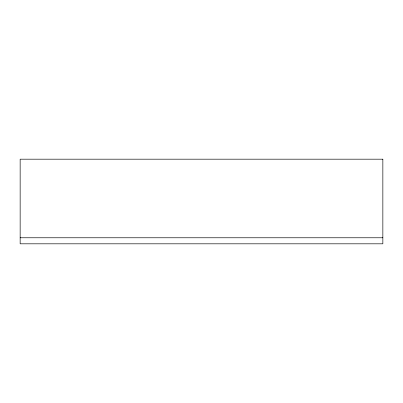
<?xml version="1.0" encoding="UTF-8"?>
<svg xmlns="http://www.w3.org/2000/svg" width="403" height="403" viewBox="0 0 403 403"><rect width="100%" height="100%" fill="white"/><g stroke="black" fill="none" stroke-linecap="round" stroke-linejoin="round"><path stroke-width="0.6" d="M20.15 237.77L382.85 237.77M382.85 159.185L20.15 159.185L20.15 243.815L382.85 243.815L382.85 159.185"/></g></svg>
